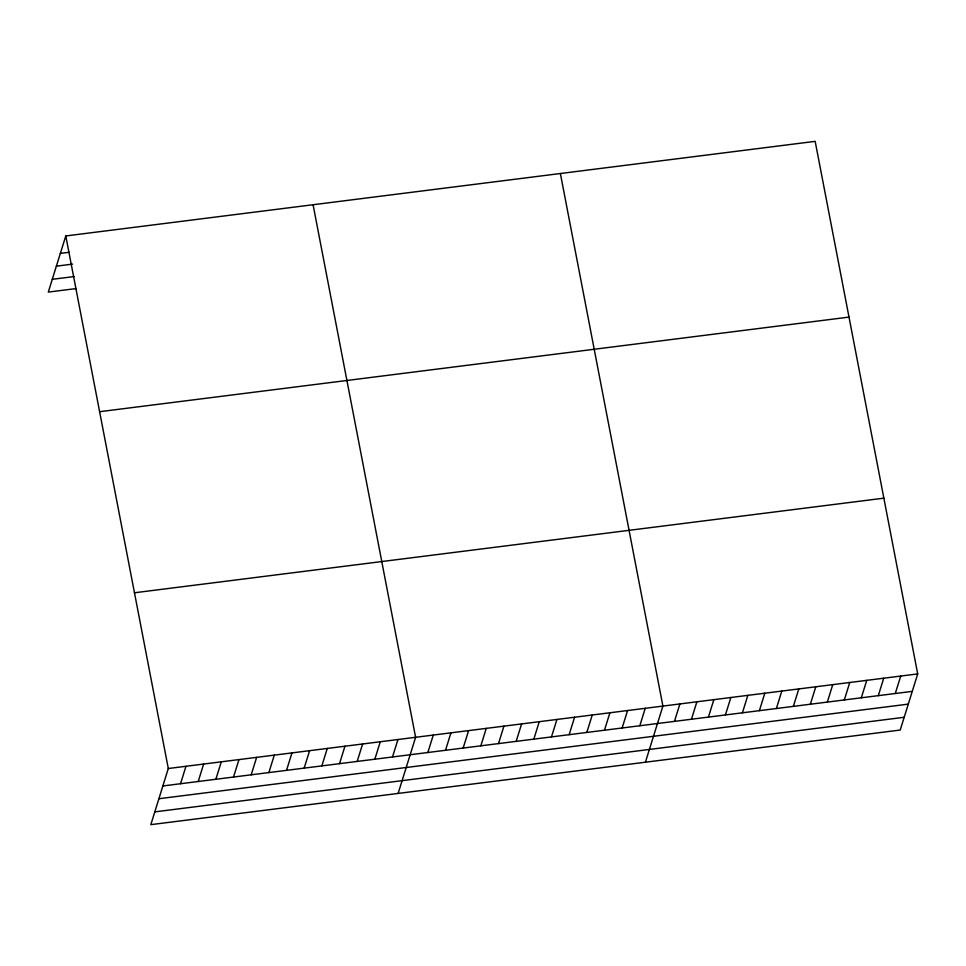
<?xml version="1.0" encoding="UTF-8"?>
<svg xmlns="http://www.w3.org/2000/svg" width="966" height="966" viewBox="0 0 966 966"><rect width="100%" height="100%" fill="white"/><g stroke="black" fill="none" stroke-linecap="round" stroke-linejoin="round"><path stroke-width="1.45" d="M65.785 235.958L168.301 768.513L150.829 824.65L900.215 730.042L917.7 673.918L815.171 141.35L65.785 235.958L48.3 292.082L76.266 288.556M180.533 783.728L185.967 766.292M198.199 781.506L203.633 764.058M215.865 779.272L221.299 761.824M233.531 777.038L238.964 759.602M251.196 774.817L256.63 757.368M268.862 772.583L274.296 755.134M286.528 770.349L291.961 752.912M304.181 768.127L309.615 750.679M321.847 765.893L327.281 748.445M339.513 763.659L344.947 746.223M357.179 761.437L362.612 743.989M374.844 759.204L380.278 741.755M392.51 756.97L397.944 739.533M398.125 793.424L415.609 737.3L313.081 204.732M427.841 752.514L433.275 735.066M445.507 750.28L450.929 732.844M463.161 748.058L468.595 730.61M480.827 745.824L486.26 728.376M498.492 743.591L503.926 726.154M516.158 741.369L521.592 723.92M533.824 739.135L539.257 721.687M551.489 736.901L556.923 719.465M569.155 734.679L574.589 717.231M586.821 732.445L592.255 714.997M604.475 730.211L609.908 712.775M622.14 727.99L627.574 710.541M639.806 725.756L645.24 708.307M645.421 762.21L662.905 706.086L560.377 173.518M674.461 721.385L679.895 703.936M691.451 719.235L696.884 701.787M708.428 717.086L713.862 699.65M725.418 714.949L730.851 697.5M742.407 712.799L747.841 695.363M759.385 710.662L764.818 693.214M776.374 708.513L781.808 691.076M793.364 706.375L798.797 688.927M810.353 704.226L815.787 686.778M827.331 702.077L832.764 684.64M844.32 699.939L849.754 682.491M861.31 697.79L866.743 680.354M878.299 695.653L883.733 678.204M895.277 693.503L900.71 676.067M60.351 253.394L69.178 252.283M56.378 266.169L72.571 264.116M52.273 279.319L74.358 276.53M99.619 411.697L849.005 317.102M134.467 592.774L883.866 498.166M168.301 768.513L917.7 673.918M162.868 785.962L912.266 691.366M158.895 798.725L908.294 704.129M154.801 811.875L904.2 717.279"/></g></svg>
